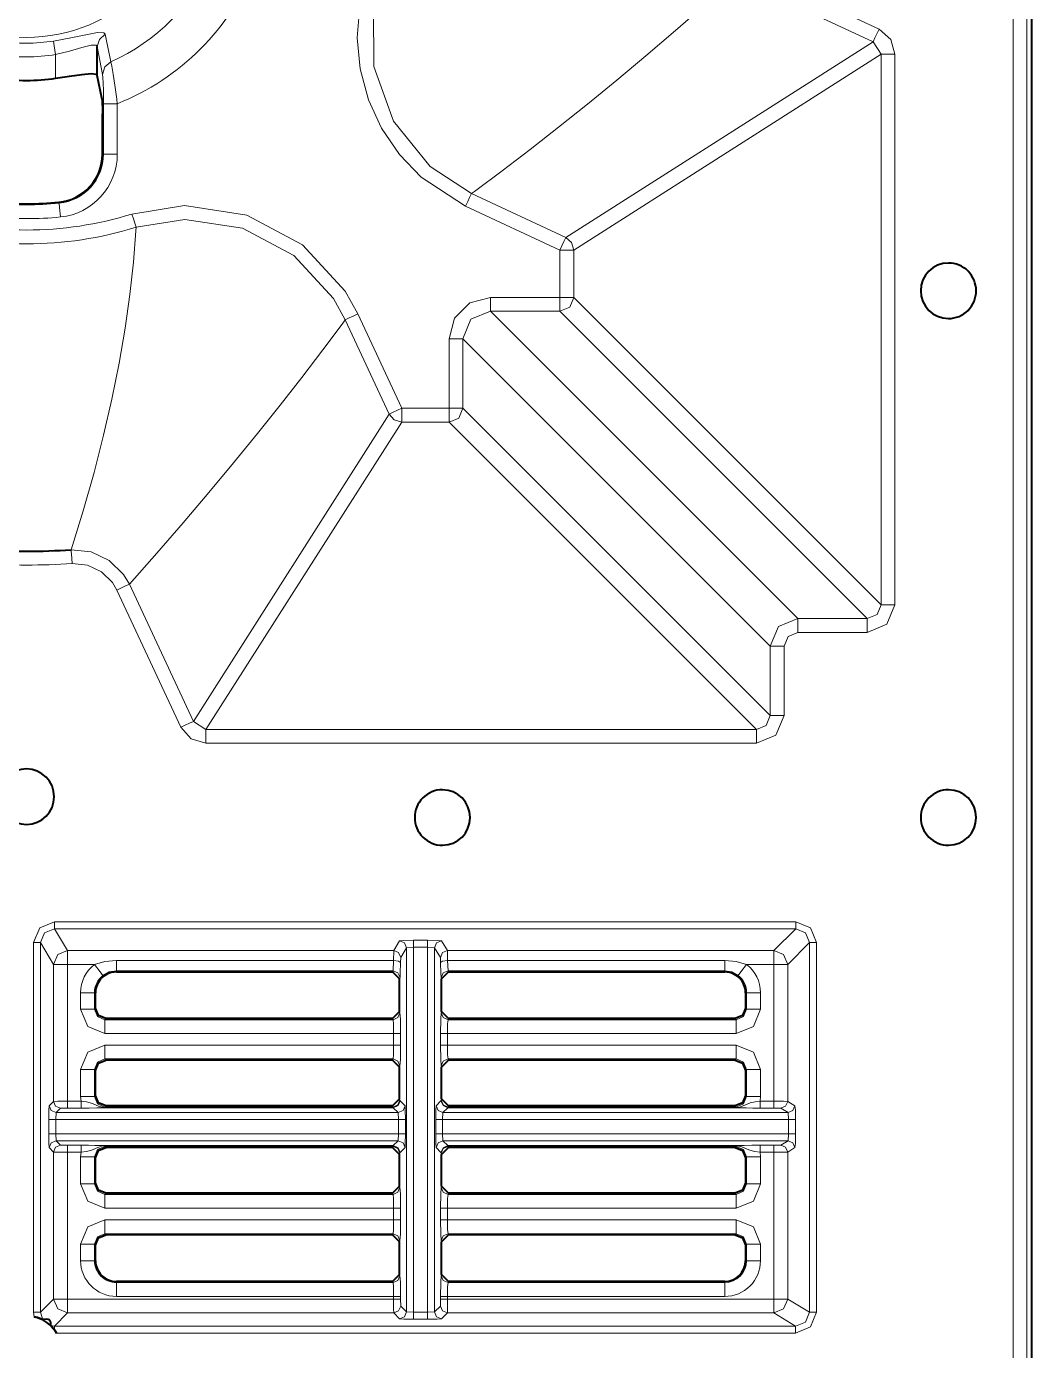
# Model space of a CAD drawing. Header units: millimetres. Extents: x 0 to 2941, y -405 to 1422.
# Drawn here: x 1199.1 to 1271.6, y 519.2 to 614.8 of the extents above; entities that cross this region are included whole.
import ezdxf

# ---------------------------------------------------------------- set-up
doc = ezdxf.new("R2010")
doc.units = ezdxf.units.MM
doc.layers.add('FINE', color=9, linetype='Continuous')
doc.layers.add('OUTLINE', color=7, linetype='Continuous')

msp = doc.modelspace()

# ---------------------------------------------------------------- linework, layer by layer
at = {"layer": 'FINE', "lineweight": 9}
for p, q in [((1270.226, 685.664), (1270.226, 135.691)), ((1204.56, 611.299), (1204.168, 613.305)), ((1201.17, 612.734), (1201.17, 611.015)), ((1260.713, 612.749), (1260.713, 573.042)), ((1261.711, 573.042), (1261.711, 612.749)), ((1204.618, 605.539), (1204.618, 609.185)), ((1205.617, 609.185), (1205.617, 605.539)), ((1204.618, 605.539), (1204.547, 605.539)), ((1231.376, 602.859), (1231.161, 602.702)), ((1231.161, 602.702), (1237.965, 599.529)), ((1201.41, 602.076), (1201.417, 602.006)), ((1206.955, 600.021), (1206.97, 600.27)), ((1237.543, 595.214), (1237.543, 598.624)), ((1238.541, 598.624), (1238.541, 595.214)), ((1232.538, 595.214), (1237.543, 595.214)), ((1260.713, 573.042), (1238.541, 595.214)), ((1237.543, 594.216), (1232.538, 594.216)), ((1237.543, 594.216), (1259.715, 572.044)), ((1222.055, 593.596), (1221.898, 593.381)), ((1225.228, 586.792), (1222.055, 593.596)), ((1222.96, 594.018), (1226.133, 587.214)), ((1230.541, 592.219), (1252.713, 570.047)), ((1230.541, 592.219), (1230.541, 587.214)), ((1225.228, 586.792), (1211.103, 564.62)), ((1252.713, 565.042), (1230.541, 587.214)), ((1212.008, 564.044), (1226.133, 586.216)), ((1229.543, 586.216), (1226.133, 586.216)), ((1229.543, 586.216), (1251.715, 564.044)), ((1211.103, 564.62), (1206.485, 574.524)), ((1254.71, 571.046), (1259.715, 571.046)), ((1252.713, 570.047), (1252.713, 565.042)), ((1212.008, 564.044), (1211.103, 564.62)), ((1251.715, 564.044), (1212.008, 564.044)), ((1254.547, 550.168), (1201.078, 550.168)), ((1202.023, 548.094), (1201.078, 549.668)), ((1201.078, 549.668), (1254.547, 549.668)), ((1199.58, 548.668), (1199.58, 522.003)), ((1225.976, 548.794), (1225.556, 548.094)), ((1226.056, 547.594), (1226.476, 548.295)), ((1226.476, 548.295), (1226.976, 548.337)), ((1226.476, 548.295), (1226.476, 522.027)), ((1228.002, 548.837), (1226.976, 548.837)), ((1226.976, 522.001), (1226.976, 548.337)), ((1226.976, 548.337), (1228.002, 548.337)), ((1228.002, 548.337), (1228.002, 522.001)), ((1228.002, 548.337), (1228.502, 548.295)), ((1228.502, 522.027), (1228.502, 548.295)), ((1229.422, 548.094), (1229.001, 548.794)), ((1253.971, 547.094), (1255.546, 548.669)), ((1255.546, 548.669), (1255.546, 522.002)), ((1256.045, 522.002), (1256.045, 548.669)), ((1225.556, 548.094), (1202.023, 548.094)), ((1225.544, 547.366), (1225.508, 546.638)), ((1225.556, 548.094), (1225.544, 547.366)), ((1226.044, 547.23), (1226.056, 547.594)), ((1229.434, 547.366), (1229.422, 548.094)), ((1229.47, 546.638), (1229.434, 547.366)), ((1249.429, 547.366), (1229.434, 547.366)), ((1201.023, 547.094), (1201.023, 537.216)), ((1202.023, 547.094), (1203.971, 547.094)), ((1205.548, 546.638), (1225.508, 546.638)), ((1205.548, 546.553), (1205.548, 546.638)), ((1225.508, 546.638), (1225.466, 546.553)), ((1229.512, 546.553), (1229.47, 546.638)), ((1229.47, 546.638), (1249.429, 546.638)), ((1249.429, 546.638), (1249.429, 546.553)), ((1253.971, 537.216), (1253.971, 547.094)), ((1225.965, 546.053), (1226.008, 546.139)), ((1228.97, 546.139), (1229.013, 546.053)), ((1203.967, 545.053), (1204.049, 545.053)), ((1250.929, 545.053), (1251.01, 545.053)), ((1251.01, 545.053), (1251.01, 543.856)), ((1252.009, 543.856), (1252.009, 545.053)), ((1226.006, 543.606), (1225.965, 543.688)), ((1229.013, 543.688), (1228.972, 543.606)), ((1251.01, 543.856), (1250.929, 543.937)), ((1204.716, 543.107), (1204.797, 543.188)), ((1229.471, 543.107), (1229.512, 543.188)), ((1250.262, 543.107), (1229.471, 543.107)), ((1250.18, 543.188), (1250.262, 543.107)), ((1204.716, 542.108), (1225.543, 542.108)), ((1225.543, 542.108), (1225.543, 541.268)), ((1226.043, 541.268), (1226.043, 542.108)), ((1228.934, 542.108), (1228.934, 541.268)), ((1229.434, 542.108), (1250.262, 542.108)), ((1229.434, 541.268), (1229.434, 542.108)), ((1225.543, 541.268), (1204.716, 541.268)), ((1250.262, 541.268), (1229.434, 541.268)), ((1204.716, 540.27), (1225.506, 540.27)), ((1204.797, 540.188), (1204.716, 540.27)), ((1225.506, 540.27), (1225.466, 540.188)), ((1225.965, 539.688), (1226.006, 539.77)), ((1228.972, 539.77), (1229.013, 539.688)), ((1229.471, 540.27), (1250.262, 540.27)), ((1229.512, 540.188), (1229.471, 540.27)), ((1250.262, 540.27), (1250.18, 540.188)), ((1202.969, 539.521), (1202.969, 537.556)), ((1203.967, 539.521), (1204.049, 539.439)), ((1203.967, 537.556), (1203.967, 539.521)), ((1250.929, 539.439), (1251.01, 539.521)), ((1251.01, 539.521), (1251.01, 537.556)), ((1252.009, 537.556), (1252.009, 539.521)), ((1201.023, 537.216), (1200.708, 536.901)), ((1202.969, 537.556), (1202.999, 537.229)), ((1204.049, 537.637), (1203.967, 537.556)), ((1204.716, 536.807), (1204.797, 536.888)), ((1225.506, 536.807), (1204.716, 536.807)), ((1225.466, 536.888), (1225.506, 536.807)), ((1225.506, 536.807), (1225.514, 536.775)), ((1226.006, 537.306), (1225.965, 537.388)), ((1226.014, 537.258), (1226.006, 537.306)), ((1226.371, 536.901), (1226.014, 537.258)), ((1228.972, 537.306), (1228.964, 537.258)), ((1229.013, 537.388), (1228.972, 537.306)), ((1229.463, 536.775), (1229.471, 536.807)), ((1229.471, 536.807), (1229.512, 536.888)), ((1250.262, 536.807), (1229.471, 536.807)), ((1250.18, 536.888), (1250.262, 536.807)), ((1251.01, 537.556), (1250.929, 537.637)), ((1251.978, 537.229), (1252.009, 537.556)), ((1252.972, 537.229), (1251.978, 537.229)), ((1254.497, 536.901), (1253.971, 537.216)), ((1200.682, 535.901), (1200.682, 534.875)), ((1201.182, 535.901), (1201.208, 536.401)), ((1201.182, 535.901), (1225.897, 535.901)), ((1201.182, 534.875), (1201.182, 535.901)), ((1201.208, 536.401), (1201.523, 536.716)), ((1225.872, 536.401), (1201.208, 536.401)), ((1201.523, 536.716), (1202.023, 536.729)), ((1202.023, 536.729), (1202.999, 536.729)), ((1225.514, 536.775), (1204.716, 536.775)), ((1204.716, 536.758), (1225.514, 536.758)), ((1225.514, 536.758), (1225.872, 536.401)), ((1225.872, 536.401), (1225.897, 535.901)), ((1225.897, 535.901), (1225.897, 534.875)), ((1229.081, 535.901), (1229.106, 536.401)), ((1250.262, 536.775), (1229.463, 536.775)), ((1251.978, 536.729), (1252.972, 536.729)), ((1252.972, 536.729), (1253.471, 536.716)), ((1253.998, 536.401), (1254.04, 535.901)), ((1254.54, 534.875), (1254.54, 535.901)), ((1225.897, 534.875), (1201.182, 534.875)), ((1201.208, 534.375), (1201.182, 534.875)), ((1225.897, 534.875), (1225.872, 534.375)), ((1229.106, 534.375), (1229.081, 534.875)), ((1254.04, 534.875), (1253.998, 534.375)), ((1201.208, 534.375), (1225.872, 534.375)), ((1201.523, 534.06), (1201.208, 534.375)), ((1202.023, 534.047), (1201.523, 534.06)), ((1202.999, 534.047), (1202.023, 534.047)), ((1225.514, 534.018), (1204.716, 534.018)), ((1204.716, 534.002), (1225.514, 534.002)), ((1204.716, 533.969), (1225.506, 533.969)), ((1204.797, 533.888), (1204.716, 533.969)), ((1225.506, 533.969), (1225.466, 533.888)), ((1225.514, 534.002), (1225.506, 533.969)), ((1225.872, 534.375), (1225.514, 534.018)), ((1229.463, 534.018), (1229.106, 534.375)), ((1250.262, 534.018), (1229.463, 534.018)), ((1229.463, 534.002), (1250.262, 534.002)), ((1229.471, 533.969), (1229.463, 534.002)), ((1229.512, 533.888), (1229.471, 533.969)), ((1252.972, 534.047), (1251.978, 534.047)), ((1253.471, 534.06), (1252.972, 534.047)), ((1200.708, 533.875), (1201.023, 533.56)), ((1202.023, 522.947), (1202.023, 533.548)), ((1202.023, 533.548), (1202.999, 533.548)), ((1202.999, 533.548), (1202.969, 533.221)), ((1202.969, 533.221), (1202.969, 531.256)), ((1225.965, 533.388), (1226.006, 533.47)), ((1226.006, 533.47), (1226.014, 533.518)), ((1228.972, 533.47), (1229.013, 533.388)), ((1251.978, 533.548), (1252.972, 533.548)), ((1252.009, 533.221), (1251.978, 533.548)), ((1252.009, 531.256), (1252.009, 533.221)), ((1252.972, 533.548), (1252.972, 522.947)), ((1253.971, 533.56), (1254.497, 533.875)), ((1226.006, 531.006), (1225.965, 531.088)), ((1229.013, 531.088), (1228.972, 531.006)), ((1204.716, 530.507), (1204.797, 530.588)), ((1225.506, 530.507), (1204.716, 530.507)), ((1225.466, 530.588), (1225.506, 530.507)), ((1229.471, 530.507), (1229.512, 530.588)), ((1250.262, 530.507), (1229.471, 530.507)), ((1250.18, 530.588), (1250.262, 530.507)), ((1204.716, 529.508), (1225.543, 529.508)), ((1225.543, 529.508), (1225.543, 528.668)), ((1226.043, 528.668), (1226.043, 529.508)), ((1228.934, 529.508), (1228.934, 528.668)), ((1229.434, 529.508), (1250.262, 529.508)), ((1225.543, 528.668), (1204.716, 528.668)), ((1204.716, 527.669), (1225.506, 527.669)), ((1204.797, 527.588), (1204.716, 527.669)), ((1225.506, 527.669), (1225.466, 527.588)), ((1229.512, 527.588), (1229.471, 527.669)), ((1202.969, 526.921), (1202.969, 525.722)), ((1203.967, 526.921), (1204.049, 526.839)), ((1203.967, 525.722), (1203.967, 526.921)), ((1225.965, 527.088), (1226.006, 527.17)), ((1228.972, 527.17), (1229.013, 527.088)), ((1250.929, 526.839), (1251.01, 526.921)), ((1251.01, 526.921), (1251.01, 525.722)), ((1252.009, 525.722), (1252.009, 526.921)), ((1204.049, 525.722), (1203.967, 525.722)), ((1251.01, 525.722), (1250.929, 525.722)), ((1226.006, 524.64), (1225.965, 524.722)), ((1229.013, 524.722), (1228.972, 524.64)), ((1205.548, 524.141), (1205.548, 524.222)), ((1229.471, 524.141), (1229.512, 524.222)), ((1249.429, 524.141), (1229.471, 524.141)), ((1249.429, 524.222), (1249.429, 524.141)), ((1225.543, 522.947), (1202.023, 522.947)), ((1205.548, 523.142), (1225.543, 523.142)), ((1225.543, 523.142), (1225.543, 522.947)), ((1226.043, 522.947), (1226.043, 523.142)), ((1226.056, 522.447), (1226.043, 522.947)), ((1228.934, 522.947), (1228.922, 522.447)), ((1228.934, 523.142), (1228.934, 522.947)), ((1229.434, 523.142), (1249.429, 523.142)), ((1229.434, 522.947), (1229.434, 523.142)), ((1252.972, 522.947), (1229.434, 522.947)), ((1199.58, 522.003), (1199.615, 521.68)), ((1200.237, 521.464), (1200.079, 522.003)), ((1201.079, 521.003), (1202.023, 521.947)), ((1202.023, 521.947), (1225.556, 521.947)), ((1225.556, 521.947), (1225.976, 521.527)), ((1226.476, 522.027), (1226.056, 522.447)), ((1226.976, 522.001), (1226.476, 522.027)), ((1228.002, 522.001), (1226.976, 522.001)), ((1226.976, 521.502), (1228.002, 521.502)), ((1228.502, 522.027), (1228.002, 522.001)), ((1228.922, 522.447), (1228.502, 522.027)), ((1229.001, 521.527), (1229.422, 521.947)), ((1229.422, 521.947), (1252.972, 521.947)), ((1252.972, 521.947), (1254.546, 521.003)), ((1201.079, 521.003), (1200.824, 521.036)), ((1254.546, 521.003), (1201.079, 521.003)), ((1201.224, 520.504), (1254.546, 520.504))]:
    msp.add_line(p, q, dxfattribs=at)
for points in [[(1271.558, 135.691), (1271.226, 135.691), (1271.226, 685.664)], [(1260.559, 614.559), (1250.655, 619.177), (1249.74, 619.81), (1249.085, 620.71), (1248.766, 621.777), (1248.748, 622.4)], [(1237.543, 598.624), (1230.739, 601.797), (1227.527, 603.894), (1225.966, 605.513), (1224.663, 607.425), (1223.727, 609.469), (1223.13, 611.704), (1222.923, 613.941), (1223.1, 616.247), (1223.533, 618.083)], [(1231.376, 602.859), (1233.367, 604.34), (1235.389, 605.882), (1237.442, 607.486), (1239.525, 609.152), (1241.638, 610.881), (1243.743, 612.639), (1245.877, 614.457), (1248.04, 616.334), (1250.233, 618.272)], [(1250.233, 618.272), (1260.137, 613.654), (1260.713, 612.749)], [(1224.487, 617.787), (1224.085, 616.086), (1224.113, 611.878), (1225.532, 607.914), (1228.186, 604.644), (1231.161, 602.702)], [(1201.012, 613.706), (1202.255, 613.933), (1203.355, 614.162), (1204.194, 614.309), (1204.648, 614.284), (1204.732, 614.188)], [(1204.732, 614.188), (1204.322, 613.825), (1204.168, 613.305)], [(1204.732, 614.188), (1204.807, 613.838), (1205.102, 612.444), (1205.154, 612.197)], [(1260.559, 614.559), (1260.268, 613.937), (1260.137, 613.654)], [(1261.711, 612.749), (1261.399, 613.822), (1260.559, 614.559)], [(1201.012, 613.706), (1201.067, 613.368), (1201.17, 612.734)], [(1204.168, 613.305), (1204.103, 613.4), (1203.742, 613.411), (1203.066, 613.239), (1202.177, 612.982), (1201.17, 612.734)], [(1260.137, 613.654), (1237.965, 599.529), (1238.384, 599.16), (1238.541, 598.624), (1260.713, 612.749)], [(1261.711, 612.749), (1261.025, 612.749), (1260.713, 612.749)], [(1204.56, 611.299), (1204.723, 611.834), (1205.154, 612.197)], [(1204.618, 609.185), (1204.617, 609.417), (1204.611, 610.117), (1204.598, 610.679), (1204.581, 611.081), (1204.56, 611.299)], [(1205.154, 612.197), (1205.222, 611.885), (1205.321, 611.314), (1205.443, 610.515), (1205.577, 609.517), (1205.617, 609.185)], [(1204.618, 609.185), (1204.923, 609.185), (1205.617, 609.185)], [(1204.618, 605.539), (1204.923, 605.539), (1205.617, 605.539)], [(1231.161, 602.702), (1231.122, 602.619), (1231.029, 602.419), (1230.895, 602.132), (1230.739, 601.797)], [(1201.417, 602.006), (1201.447, 601.702), (1201.516, 601.011)], [(1206.674, 601.224), (1210.461, 601.832), (1214.956, 601.145), (1218.967, 599.01), (1222.046, 595.668), (1222.96, 594.018)], [(1206.674, 601.224), (1206.783, 600.871), (1206.877, 600.568), (1206.943, 600.358), (1206.97, 600.27)], [(1222.055, 593.596), (1221.208, 595.125), (1218.357, 598.221), (1214.642, 600.199), (1210.478, 600.834), (1206.97, 600.271)], [(1206.955, 600.021), (1206.782, 597.76), (1206.525, 595.412), (1206.182, 592.98), (1205.752, 590.468), (1205.231, 587.878), (1204.63, 585.262), (1203.94, 582.576), (1203.16, 579.823), (1202.291, 577.005)], [(1237.965, 599.529), (1237.833, 599.246), (1237.543, 598.624)], [(1238.541, 598.624), (1238.229, 598.624), (1237.543, 598.624)], [(1229.543, 592.219), (1229.944, 593.717), (1231.04, 594.813), (1232.538, 595.214)], [(1232.538, 595.214), (1232.538, 594.528), (1232.538, 594.216)], [(1237.543, 595.214), (1237.543, 594.528), (1237.543, 594.216)], [(1238.541, 595.214), (1238.229, 595.214), (1237.543, 595.214)], [(1238.541, 595.214), (1238.248, 594.509), (1237.543, 594.216)], [(1232.538, 594.216), (1231.124, 593.633), (1230.541, 592.219)], [(1260.713, 573.042), (1260.422, 572.335), (1259.715, 572.044), (1254.71, 572.044), (1232.538, 594.216)], [(1206.485, 574.524), (1208.457, 576.756), (1210.368, 578.958), (1212.216, 581.13), (1214.002, 583.271), (1215.726, 585.382), (1217.359, 587.426), (1218.932, 589.44), (1220.445, 591.425), (1221.898, 593.381)], [(1222.96, 594.018), (1222.625, 593.862), (1222.338, 593.728), (1222.138, 593.635), (1222.055, 593.596)], [(1226.133, 587.214), (1229.543, 587.214), (1229.543, 592.219)], [(1229.543, 592.219), (1230.229, 592.219), (1230.541, 592.219)], [(1226.133, 587.214), (1225.51, 586.924), (1225.228, 586.792)], [(1226.133, 586.216), (1225.597, 586.373), (1225.228, 586.792)], [(1226.133, 587.214), (1226.133, 586.528), (1226.133, 586.216)], [(1229.543, 587.214), (1229.543, 586.528), (1229.543, 586.216)], [(1229.543, 587.214), (1230.229, 587.214), (1230.541, 587.214)], [(1230.541, 587.214), (1230.248, 586.509), (1229.543, 586.216)], [(1202.357, 576.009), (1202.332, 576.377), (1202.311, 576.693), (1202.297, 576.913), (1202.291, 577.005)], [(1206.485, 574.524), (1206.074, 575.224), (1205.042, 576.239), (1203.731, 576.856), (1202.291, 577.005)], [(1205.58, 574.102), (1205.915, 574.258), (1206.202, 574.392), (1206.402, 574.485), (1206.485, 574.524)], [(1259.715, 571.046), (1261.127, 571.63), (1261.711, 573.042)], [(1261.711, 573.042), (1261.025, 573.042), (1260.713, 573.042)], [(1254.71, 572.044), (1253.299, 571.458), (1252.713, 570.047)], [(1254.71, 571.046), (1254.71, 571.732), (1254.71, 572.044)], [(1259.715, 571.046), (1259.715, 571.732), (1259.715, 572.044)], [(1253.711, 565.042), (1253.711, 570.047), (1254.004, 570.753), (1254.71, 571.046)], [(1253.711, 570.047), (1253.025, 570.047), (1252.713, 570.047)], [(1210.198, 564.198), (1210.82, 564.489), (1211.103, 564.62)], [(1212.008, 563.046), (1251.715, 563.046), (1253.127, 563.63), (1253.711, 565.042)], [(1252.713, 565.042), (1252.422, 564.335), (1251.715, 564.044)], [(1253.711, 565.042), (1253.025, 565.042), (1252.713, 565.042)], [(1210.198, 564.198), (1210.935, 563.358), (1212.008, 563.046)], [(1212.008, 563.046), (1212.008, 563.732), (1212.008, 564.044)], [(1251.715, 563.046), (1251.715, 563.732), (1251.715, 564.044)], [(1201.078, 550.168), (1200.018, 549.728), (1199.58, 548.668)], [(1201.078, 550.168), (1201.078, 549.822), (1201.078, 549.668)], [(1254.547, 550.168), (1254.547, 549.822), (1254.547, 549.668)], [(1256.045, 548.669), (1255.606, 549.729), (1254.547, 550.168)], [(1200.079, 548.668), (1200.372, 549.376), (1201.078, 549.668)], [(1254.547, 549.668), (1252.972, 548.094), (1229.422, 548.094)], [(1254.547, 549.668), (1255.254, 549.376), (1255.546, 548.669)], [(1199.58, 548.668), (1199.928, 548.668), (1200.079, 548.668)], [(1200.079, 522.003), (1200.079, 548.668), (1201.023, 547.094)], [(1226.976, 548.837), (1226.278, 548.824), (1225.976, 548.794)], [(1226.476, 548.295), (1226.329, 548.648), (1225.976, 548.794)], [(1226.976, 548.337), (1226.976, 548.683), (1226.976, 548.837)], [(1228.002, 548.337), (1228.002, 548.683), (1228.002, 548.837)], [(1229.001, 548.794), (1228.7, 548.824), (1228.002, 548.837)], [(1228.502, 548.295), (1228.648, 548.648), (1229.001, 548.794)], [(1228.502, 548.295), (1228.922, 547.594), (1228.934, 547.23)], [(1255.546, 548.669), (1255.7, 548.669), (1256.045, 548.669)], [(1202.023, 548.094), (1201.316, 547.8), (1201.023, 547.094)], [(1202.023, 548.094), (1202.023, 547.786), (1202.023, 547.094)], [(1225.544, 547.366), (1205.548, 547.366), (1204.713, 547.295), (1203.971, 547.094)], [(1205.548, 547.366), (1205.548, 546.856), (1205.548, 546.638)], [(1226.044, 547.23), (1225.893, 547.325), (1225.544, 547.366)], [(1226.056, 547.594), (1225.909, 547.947), (1225.556, 548.094)], [(1228.922, 547.594), (1229.068, 547.947), (1229.422, 548.094)], [(1228.934, 547.23), (1229.085, 547.325), (1229.434, 547.366)], [(1249.429, 547.366), (1249.429, 546.856), (1249.429, 546.638)], [(1251.007, 547.094), (1250.25, 547.298), (1249.429, 547.366)], [(1253.971, 547.094), (1253.678, 547.8), (1252.972, 548.094)], [(1252.972, 548.094), (1252.972, 547.786), (1252.972, 547.094)], [(1201.023, 547.094), (1201.325, 547.094), (1202.023, 547.094)], [(1202.999, 537.229), (1202.023, 537.229), (1202.023, 547.094)], [(1203.971, 547.094), (1204.392, 546.55), (1204.581, 546.304)], [(1204.581, 546.304), (1205.036, 546.551), (1205.548, 546.638)], [(1226.008, 546.139), (1225.862, 546.492), (1225.508, 546.638)], [(1226.008, 546.139), (1226.031, 546.465), (1226.044, 547.23)], [(1228.934, 547.23), (1228.947, 546.465), (1228.97, 546.139)], [(1228.97, 546.139), (1229.116, 546.492), (1229.47, 546.638)], [(1249.429, 546.638), (1249.932, 546.555), (1250.396, 546.304)], [(1251.007, 547.094), (1250.586, 546.55), (1250.396, 546.304)], [(1251.007, 547.094), (1252.972, 547.094), (1252.972, 537.229)], [(1252.972, 547.094), (1253.664, 547.094), (1253.971, 547.094)], [(1202.969, 545.053), (1203.657, 545.053), (1203.967, 545.053)], [(1202.969, 545.053), (1202.969, 543.856), (1203.48, 542.62), (1204.716, 542.108)], [(1204.049, 543.937), (1203.967, 543.856), (1203.967, 545.053)], [(1251.01, 545.053), (1251.321, 545.053), (1252.009, 545.053)], [(1203.967, 543.856), (1203.657, 543.856), (1202.969, 543.856)], [(1204.716, 543.107), (1204.185, 543.325), (1203.967, 543.856)], [(1226.006, 543.606), (1225.859, 543.253), (1225.506, 543.107)], [(1226.043, 542.108), (1226.033, 543.141), (1226.006, 543.606)], [(1228.972, 543.606), (1228.945, 543.141), (1228.934, 542.108)], [(1229.471, 543.107), (1229.118, 543.253), (1228.972, 543.606)], [(1251.01, 543.856), (1250.793, 543.325), (1250.262, 543.107)], [(1250.262, 542.108), (1251.498, 542.62), (1252.009, 543.856)], [(1251.01, 543.856), (1251.321, 543.856), (1252.009, 543.856)], [(1225.466, 543.188), (1225.506, 543.107), (1204.716, 543.107)], [(1204.716, 543.107), (1204.716, 542.796), (1204.716, 542.108)], [(1225.506, 543.107), (1225.533, 542.796), (1225.543, 542.108)], [(1229.434, 542.108), (1229.445, 542.796), (1229.471, 543.107)], [(1250.262, 543.107), (1250.262, 542.796), (1250.262, 542.108)], [(1226.043, 542.108), (1225.892, 542.108), (1225.543, 542.108)], [(1229.434, 542.108), (1229.085, 542.108), (1228.934, 542.108)], [(1204.716, 541.268), (1203.48, 540.756), (1202.969, 539.521)], [(1204.716, 540.27), (1204.716, 540.58), (1204.716, 541.268)], [(1225.543, 541.268), (1225.533, 540.58), (1225.506, 540.27)], [(1226.043, 541.268), (1225.892, 541.268), (1225.543, 541.268)], [(1226.006, 539.77), (1226.033, 540.236), (1226.043, 541.268)], [(1229.434, 541.268), (1229.085, 541.268), (1228.934, 541.268)], [(1228.934, 541.268), (1228.945, 540.236), (1228.972, 539.77)], [(1229.471, 540.27), (1229.445, 540.58), (1229.434, 541.268)], [(1250.262, 540.27), (1250.262, 540.58), (1250.262, 541.268)], [(1252.009, 539.521), (1251.498, 540.756), (1250.262, 541.268)], [(1203.967, 539.521), (1204.185, 540.051), (1204.716, 540.27)], [(1226.006, 539.77), (1225.859, 540.123), (1225.506, 540.27)], [(1229.471, 540.27), (1229.118, 540.123), (1228.972, 539.77)], [(1250.262, 540.27), (1250.793, 540.051), (1251.01, 539.521)], [(1202.969, 539.521), (1203.657, 539.521), (1203.967, 539.521)], [(1251.01, 539.521), (1251.321, 539.521), (1252.009, 539.521)], [(1200.708, 536.901), (1200.69, 536.599), (1200.682, 535.901)], [(1201.208, 536.401), (1200.854, 536.547), (1200.708, 536.901)], [(1202.023, 537.229), (1201.325, 537.225), (1201.023, 537.216)], [(1201.523, 536.716), (1201.17, 536.863), (1201.023, 537.216)], [(1202.023, 536.729), (1202.023, 536.88), (1202.023, 537.229)], [(1202.969, 537.556), (1203.657, 537.556), (1203.967, 537.556)], [(1202.999, 536.729), (1202.999, 536.88), (1202.999, 537.229)], [(1204.716, 536.775), (1204.646, 536.777), (1204.559, 536.786), (1204.32, 536.846), (1203.82, 537.067), (1203.406, 537.179), (1202.999, 537.229)], [(1204.716, 536.807), (1204.185, 537.025), (1203.967, 537.556)], [(1204.716, 536.775), (1204.716, 536.796), (1204.716, 536.807)], [(1225.506, 536.807), (1225.859, 536.953), (1226.006, 537.306)], [(1225.514, 536.775), (1225.867, 536.917), (1226.014, 537.258)], [(1225.514, 536.758), (1225.868, 536.905), (1226.014, 537.258)], [(1225.872, 536.401), (1226.225, 536.547), (1226.371, 536.901)], [(1226.397, 534.875), (1226.397, 535.901), (1226.389, 536.599), (1226.371, 536.901)], [(1228.964, 537.258), (1228.606, 536.901), (1228.588, 536.599), (1228.581, 535.901)], [(1228.606, 536.901), (1228.753, 536.547), (1229.106, 536.401)], [(1228.964, 537.258), (1229.111, 536.917), (1229.463, 536.775)], [(1228.964, 537.258), (1229.11, 536.905), (1229.463, 536.758)], [(1228.972, 537.306), (1229.118, 536.953), (1229.471, 536.807)], [(1251.01, 537.556), (1250.793, 537.025), (1250.262, 536.807)], [(1251.978, 537.229), (1251.615, 537.186), (1251.272, 537.108), (1250.754, 536.883), (1250.617, 536.832), (1250.51, 536.803), (1250.364, 536.779), (1250.294, 536.775), (1250.262, 536.775), (1250.262, 536.796), (1250.262, 536.807)], [(1251.01, 537.556), (1251.321, 537.556), (1252.009, 537.556)], [(1251.978, 537.229), (1251.978, 536.88), (1251.978, 536.729)], [(1252.972, 537.229), (1252.972, 536.88), (1252.972, 536.729)], [(1253.971, 537.216), (1253.664, 537.225), (1252.972, 537.229)], [(1253.971, 537.216), (1253.825, 536.863), (1253.471, 536.716)], [(1254.497, 536.901), (1254.351, 536.547), (1253.998, 536.401)], [(1254.54, 535.901), (1254.527, 536.599), (1254.497, 536.901)], [(1201.182, 535.901), (1200.833, 535.901), (1200.682, 535.901)], [(1202.999, 536.729), (1203.591, 536.732), (1204.139, 536.741), (1204.547, 536.754), (1204.655, 536.758), (1204.689, 536.758), (1204.716, 536.758)], [(1204.716, 536.758), (1204.716, 536.763), (1204.716, 536.775)], [(1225.514, 536.775), (1225.514, 536.763), (1225.514, 536.758)], [(1225.897, 535.901), (1226.246, 535.901), (1226.397, 535.901)], [(1228.581, 535.901), (1228.732, 535.901), (1229.081, 535.901)], [(1228.581, 535.901), (1228.581, 534.875), (1228.588, 534.178), (1228.606, 533.875)], [(1254.04, 535.901), (1254.04, 534.875), (1229.081, 534.875)], [(1229.081, 534.875), (1229.081, 535.901), (1254.04, 535.901)], [(1229.106, 536.401), (1229.463, 536.758), (1250.262, 536.758), (1250.274, 536.758), (1250.301, 536.758), (1250.361, 536.757), (1250.41, 536.755), (1250.484, 536.752), (1250.978, 536.738), (1251.448, 536.731), (1251.978, 536.729)], [(1253.471, 536.716), (1253.998, 536.401), (1229.106, 536.401)], [(1229.463, 536.758), (1229.463, 536.763), (1229.463, 536.775)], [(1250.262, 536.775), (1250.262, 536.763), (1250.262, 536.758)], [(1254.54, 535.901), (1254.386, 535.901), (1254.04, 535.901)], [(1201.182, 534.875), (1200.833, 534.875), (1200.682, 534.875)], [(1200.682, 534.875), (1200.69, 534.178), (1200.708, 533.875)], [(1225.897, 534.875), (1226.246, 534.875), (1226.397, 534.875)], [(1226.014, 533.518), (1226.371, 533.875), (1226.389, 534.178), (1226.397, 534.875)], [(1228.581, 534.875), (1228.732, 534.875), (1229.081, 534.875)], [(1254.54, 534.875), (1254.386, 534.875), (1254.04, 534.875)], [(1254.497, 533.875), (1254.527, 534.178), (1254.54, 534.875)], [(1201.208, 534.375), (1200.854, 534.229), (1200.708, 533.875)], [(1201.523, 534.06), (1201.17, 533.914), (1201.023, 533.56)], [(1202.023, 534.047), (1202.023, 533.896), (1202.023, 533.548)], [(1202.999, 534.047), (1202.999, 533.896), (1202.999, 533.548)], [(1204.716, 534.018), (1204.704, 534.018), (1204.676, 534.018), (1204.617, 534.02), (1204.568, 534.021), (1204.494, 534.024), (1204, 534.038), (1203.529, 534.045), (1202.999, 534.047)], [(1202.999, 533.548), (1203.363, 533.591), (1203.706, 533.668), (1204.224, 533.893), (1204.361, 533.944), (1204.467, 533.973), (1204.613, 533.997), (1204.683, 534.001), (1204.716, 534.002)], [(1203.967, 533.221), (1204.185, 533.751), (1204.716, 533.969)], [(1204.716, 534.018), (1204.716, 534.013), (1204.716, 534.002)], [(1204.716, 533.969), (1204.716, 533.98), (1204.716, 534.002)], [(1225.506, 533.969), (1225.859, 533.823), (1226.006, 533.47)], [(1225.514, 534.018), (1225.868, 533.872), (1226.014, 533.518)], [(1225.514, 534.018), (1225.514, 534.013), (1225.514, 534.002)], [(1225.514, 534.002), (1225.867, 533.859), (1226.014, 533.518)], [(1225.872, 534.375), (1226.225, 534.229), (1226.371, 533.875)], [(1228.606, 533.875), (1228.753, 534.229), (1229.106, 534.375)], [(1228.964, 533.518), (1229.11, 533.872), (1229.463, 534.018)], [(1228.964, 533.518), (1229.111, 533.859), (1229.463, 534.002)], [(1228.972, 533.47), (1229.118, 533.823), (1229.471, 533.969)], [(1229.106, 534.375), (1253.998, 534.375), (1253.471, 534.06)], [(1229.463, 534.002), (1229.463, 534.013), (1229.463, 534.018)], [(1229.471, 533.969), (1250.262, 533.969), (1250.18, 533.888)], [(1251.978, 534.047), (1251.387, 534.044), (1250.839, 534.035), (1250.431, 534.022), (1250.323, 534.019), (1250.289, 534.018), (1250.262, 534.018)], [(1250.262, 534.002), (1250.262, 534.013), (1250.262, 534.018)], [(1250.262, 533.969), (1250.262, 533.98), (1250.262, 534.002)], [(1250.262, 534.002), (1250.332, 533.999), (1250.419, 533.99), (1250.658, 533.93), (1251.158, 533.709), (1251.572, 533.598), (1251.978, 533.548)], [(1250.262, 533.969), (1250.793, 533.751), (1251.01, 533.221)], [(1251.978, 533.548), (1251.978, 533.896), (1251.978, 534.047)], [(1252.972, 533.548), (1252.972, 533.896), (1252.972, 534.047)], [(1253.971, 533.56), (1253.825, 533.913), (1253.471, 534.06)], [(1254.497, 533.875), (1254.351, 534.229), (1253.998, 534.375)], [(1201.023, 533.56), (1201.023, 522.947), (1200.079, 522.003)], [(1201.023, 533.56), (1201.325, 533.551), (1202.023, 533.548)], [(1202.969, 533.221), (1203.657, 533.221), (1203.967, 533.221)], [(1204.049, 531.337), (1203.967, 531.256), (1203.967, 533.221), (1204.049, 533.139)], [(1228.606, 533.875), (1228.964, 533.518), (1228.972, 533.47)], [(1250.929, 533.139), (1251.01, 533.221), (1251.01, 531.256), (1250.929, 531.337)], [(1251.01, 533.221), (1251.321, 533.221), (1252.009, 533.221)], [(1252.972, 533.548), (1253.664, 533.551), (1253.971, 533.56)], [(1255.546, 522.002), (1253.971, 522.947), (1253.971, 533.56)], [(1202.969, 531.256), (1203.657, 531.256), (1203.967, 531.256)], [(1202.969, 531.256), (1203.48, 530.02), (1204.716, 529.508)], [(1204.716, 530.507), (1204.185, 530.725), (1203.967, 531.256)], [(1251.01, 531.256), (1250.793, 530.725), (1250.262, 530.507)], [(1250.262, 529.508), (1251.498, 530.02), (1252.009, 531.256)], [(1251.01, 531.256), (1251.321, 531.256), (1252.009, 531.256)], [(1204.716, 529.508), (1204.716, 530.196), (1204.716, 530.507)], [(1226.006, 531.006), (1225.859, 530.653), (1225.506, 530.507)], [(1225.506, 530.507), (1225.533, 530.196), (1225.543, 529.508)], [(1226.043, 529.508), (1226.033, 530.541), (1226.006, 531.006)], [(1228.972, 531.006), (1228.945, 530.541), (1228.934, 529.508)], [(1229.471, 530.507), (1229.118, 530.653), (1228.972, 531.006)], [(1229.434, 529.508), (1229.445, 530.196), (1229.471, 530.507)], [(1250.262, 529.508), (1250.262, 530.196), (1250.262, 530.507)], [(1226.043, 529.508), (1225.892, 529.508), (1225.543, 529.508)], [(1229.434, 529.508), (1229.085, 529.508), (1228.934, 529.508)], [(1250.262, 528.668), (1229.434, 528.668), (1229.434, 529.508)], [(1204.716, 528.668), (1203.48, 528.156), (1202.969, 526.921)], [(1204.716, 527.669), (1204.716, 527.98), (1204.716, 528.668)], [(1225.543, 528.668), (1225.533, 527.98), (1225.506, 527.669)], [(1226.043, 528.668), (1225.892, 528.668), (1225.543, 528.668)], [(1226.006, 527.17), (1226.033, 527.635), (1226.043, 528.668)], [(1229.434, 528.668), (1229.085, 528.668), (1228.934, 528.668)], [(1228.934, 528.668), (1228.945, 527.635), (1228.972, 527.17)], [(1229.471, 527.669), (1229.445, 527.98), (1229.434, 528.668)], [(1250.262, 527.669), (1250.262, 527.98), (1250.262, 528.668)], [(1252.009, 526.921), (1251.498, 528.156), (1250.262, 528.668)], [(1203.967, 526.921), (1204.185, 527.451), (1204.716, 527.669)], [(1226.006, 527.17), (1225.859, 527.523), (1225.506, 527.669)], [(1229.471, 527.669), (1229.118, 527.523), (1228.972, 527.17)], [(1229.471, 527.669), (1250.262, 527.669), (1250.18, 527.588)], [(1250.262, 527.669), (1250.793, 527.451), (1251.01, 526.921)], [(1203.967, 526.921), (1203.657, 526.921), (1202.969, 526.921)], [(1252.009, 526.921), (1251.321, 526.921), (1251.01, 526.921)], [(1203.967, 525.722), (1203.657, 525.722), (1202.969, 525.722)], [(1252.009, 525.722), (1251.321, 525.722), (1251.01, 525.722)], [(1225.506, 524.141), (1225.859, 524.288), (1226.006, 524.64)], [(1226.043, 523.142), (1226.033, 524.175), (1226.006, 524.64)], [(1228.972, 524.64), (1228.945, 524.175), (1228.934, 523.142)], [(1228.972, 524.64), (1229.118, 524.288), (1229.471, 524.141)], [(1225.466, 524.222), (1225.506, 524.141), (1205.548, 524.141)], [(1205.548, 523.142), (1205.548, 523.831), (1205.548, 524.141)], [(1225.506, 524.141), (1225.533, 523.831), (1225.543, 523.142)], [(1229.434, 523.142), (1229.445, 523.831), (1229.471, 524.141)], [(1249.429, 523.142), (1249.429, 523.831), (1249.429, 524.141)], [(1201.023, 522.947), (1201.325, 522.947), (1202.023, 522.947)], [(1201.023, 522.947), (1201.316, 522.24), (1202.023, 521.947)], [(1202.023, 522.947), (1202.023, 522.249), (1202.023, 521.947)], [(1225.543, 523.142), (1225.892, 523.142), (1226.043, 523.142)], [(1226.043, 522.947), (1225.892, 522.947), (1225.543, 522.947)], [(1225.543, 522.947), (1225.547, 522.249), (1225.556, 521.947)], [(1228.934, 523.142), (1229.085, 523.142), (1229.434, 523.142)], [(1228.934, 522.947), (1229.085, 522.947), (1229.434, 522.947)], [(1229.422, 521.947), (1229.431, 522.249), (1229.434, 522.947)], [(1252.972, 521.947), (1253.678, 522.24), (1253.971, 522.947)], [(1252.972, 522.947), (1253.664, 522.947), (1253.971, 522.947)], [(1252.972, 522.947), (1252.972, 522.249), (1252.972, 521.947)], [(1199.58, 522.003), (1199.928, 522.003), (1200.079, 522.003)], [(1226.056, 522.447), (1225.91, 522.094), (1225.556, 521.947)], [(1226.476, 522.027), (1226.33, 521.674), (1225.976, 521.527)], [(1225.976, 521.527), (1226.278, 521.509), (1226.976, 521.502)], [(1226.976, 522.001), (1226.976, 521.653), (1226.976, 521.502)], [(1228.002, 522.001), (1228.002, 521.653), (1228.002, 521.502)], [(1228.002, 521.502), (1228.7, 521.509), (1229.001, 521.527)], [(1228.502, 522.027), (1228.648, 521.674), (1229.001, 521.527)], [(1228.922, 522.447), (1229.068, 522.094), (1229.422, 521.947)], [(1255.546, 522.002), (1255.253, 521.296), (1254.546, 521.003)], [(1254.546, 520.504), (1255.606, 520.943), (1256.045, 522.002)], [(1255.546, 522.002), (1255.7, 522.002), (1256.045, 522.002)], [(1201.079, 521.003), (1201.079, 520.925), (1201.079, 520.726)], [(1254.546, 521.003), (1254.546, 520.852), (1254.546, 520.504)]]:
    msp.add_lwpolyline(points, dxfattribs=at)
msp.add_lwpolyline([(1187.339, 625.69, 0.414211), (1199.067, 613.963, 0.414218), (1210.794, 625.69, 0.414214), (1199.067, 637.418), (1197.484, 637.31), (1195.964, 636.996), (1194.52, 636.49), (1193.167, 635.807), (1191.919, 634.961), (1190.79, 633.967), (1189.796, 632.838), (1188.95, 631.59), (1188.267, 630.237), (1187.761, 628.793), (1187.447, 627.273)], format="xyb", close=True, dxfattribs=at)
for points in [[(1205.154, 612.197, 0.182769), (1212.56, 619.602)], [(1205.617, 609.185, 0.206647), (1215.572, 619.14)], [(1197.121, 613.706, 0.080638), (1201.012, 613.706)], [(1196.964, 612.734, 0.080596), (1201.17, 612.734)], [(1201.417, 602.005, 0.385545), (1204.618, 605.539)], [(1201.516, 601.011, 0.385527), (1205.617, 605.539)], [(1175.173, 594.018), (1177.27, 597.23), (1178.889, 598.791), (1180.801, 600.094), (1182.845, 601.03), (1185.08, 601.627), (1187.317, 601.834), (1189.623, 601.657), (1191.46, 601.224, 0.151867), (1206.674, 601.224)], [(1196.716, 602.006, 0.049515), (1201.417, 602.006)], [(1196.617, 601.011, 0.049474), (1201.516, 601.011)], [(1191.163, 600.27, 0.151872), (1206.97, 600.27)], [(1195.776, 576.009, 0.03306), (1202.357, 576.009), (1203.464, 575.895), (1204.471, 575.421), (1205.264, 574.64), (1205.58, 574.102), (1210.198, 564.198)], [(1203.971, 547.094, 0.232194), (1202.969, 545.053)], [(1252.009, 545.053, 0.232227), (1251.007, 547.094)], [(1204.581, 546.304, 0.232194), (1203.967, 545.053)], [(1251.011, 545.053, 0.23222), (1250.396, 546.304)], [(1202.969, 525.722, 0.414204), (1205.548, 523.142)], [(1203.967, 525.722, 0.414214), (1205.548, 524.141)], [(1249.429, 524.141, 0.414198), (1251.011, 525.722)], [(1249.429, 523.142, 0.414214), (1252.009, 525.722)]]:
    msp.add_lwpolyline(points, format="xyb", dxfattribs=at)
at = {"layer": 'OUTLINE', "lineweight": 40}
for p, q in [((1271.558, 1265.691), (1271.558, 135.691)), ((1204.168, 611.227), (1204.168, 613.305)), ((1204.518, 609.478), (1204.168, 611.227)), ((1204.547, 605.539), (1204.547, 608.451)), ((1205.548, 546.553), (1225.466, 546.553)), ((1225.466, 546.553), (1225.965, 546.053)), ((1229.013, 546.053), (1229.512, 546.553)), ((1229.512, 546.553), (1249.429, 546.553)), ((1225.965, 543.688), (1225.965, 546.053)), ((1229.013, 543.688), (1229.013, 546.053)), ((1204.049, 543.937), (1204.049, 545.053)), ((1250.929, 545.053), (1250.929, 543.937)), ((1225.965, 543.688), (1225.466, 543.188)), ((1229.512, 543.188), (1229.013, 543.688)), ((1250.18, 543.188), (1229.512, 543.188)), ((1225.466, 540.188), (1204.797, 540.188)), ((1225.466, 540.188), (1225.965, 539.688)), ((1225.965, 537.388), (1225.965, 539.688)), ((1229.013, 539.688), (1229.512, 540.188)), ((1229.013, 537.388), (1229.013, 539.688)), ((1250.18, 540.188), (1229.512, 540.188)), ((1225.466, 536.888), (1204.797, 536.888)), ((1225.965, 537.388), (1225.466, 536.888)), ((1229.512, 536.888), (1229.013, 537.388)), ((1250.18, 536.888), (1229.512, 536.888)), ((1204.049, 531.337), (1204.049, 533.139)), ((1225.466, 533.888), (1204.797, 533.888)), ((1225.466, 533.888), (1225.965, 533.388)), ((1225.965, 531.088), (1225.965, 533.388)), ((1229.013, 533.388), (1229.512, 533.888)), ((1229.013, 531.088), (1229.013, 533.388)), ((1250.18, 533.888), (1229.512, 533.888)), ((1250.929, 533.139), (1250.929, 531.337)), ((1225.965, 531.088), (1225.466, 530.588)), ((1229.512, 530.588), (1229.013, 531.088)), ((1225.466, 530.588), (1204.797, 530.588)), ((1250.18, 530.588), (1229.512, 530.588)), ((1225.466, 527.588), (1204.797, 527.588)), ((1225.466, 527.588), (1225.965, 527.088)), ((1229.013, 527.088), (1229.512, 527.588)), ((1250.18, 527.588), (1229.512, 527.588)), ((1204.049, 525.722), (1204.049, 526.839)), ((1225.965, 524.722), (1225.965, 527.088)), ((1229.013, 524.722), (1229.013, 527.088)), ((1250.929, 526.839), (1250.929, 525.722)), ((1225.965, 524.722), (1225.466, 524.222)), ((1229.512, 524.222), (1229.013, 524.722)), ((1225.466, 524.222), (1205.548, 524.222)), ((1249.429, 524.222), (1229.512, 524.222)), ((1201.079, 520.726), (1201.224, 520.504))]:
    msp.add_line(p, q, dxfattribs=at)
for points in [[(1196.964, 611.015, 0.071324), (1201.17, 611.015), (1202.17, 611.163), (1203.059, 611.29), (1203.727, 611.351), (1204.096, 611.306), (1204.168, 611.227)], [(1201.41, 602.076, 0.385537), (1204.547, 605.539)], [(1196.723, 602.076, 0.049497), (1201.41, 602.076)], [(1195.842, 577.005, 0.033096), (1202.291, 577.005)], [(1205.548, 546.553, 0.414214), (1204.049, 545.053)], [(1250.929, 545.053, 0.414214), (1249.429, 546.553)], [(1204.049, 525.722, 0.414247), (1205.548, 524.222)], [(1249.429, 524.222, 0.41418), (1250.929, 525.722)], [(1201.224, 520.503, 0.207923), (1199.615, 521.68)]]:
    msp.add_lwpolyline(points, format="xyb", dxfattribs=at)
for points in [[(1204.518, 609.478), (1204.529, 609.369), (1204.537, 609.165), (1204.543, 608.884), (1204.547, 608.545), (1204.547, 608.451)], [(1225.466, 543.188), (1204.797, 543.188), (1204.268, 543.407), (1204.049, 543.937)], [(1250.929, 543.937), (1250.71, 543.407), (1250.18, 543.188)], [(1204.049, 537.637), (1204.049, 539.439), (1204.268, 539.969), (1204.797, 540.188)], [(1250.18, 540.188), (1250.71, 539.969), (1250.929, 539.439)], [(1250.929, 539.439), (1250.929, 537.637), (1250.71, 537.107), (1250.18, 536.888)], [(1204.797, 536.888), (1204.268, 537.107), (1204.049, 537.637)], [(1204.049, 533.139), (1204.268, 533.669), (1204.797, 533.888)], [(1250.18, 533.888), (1250.71, 533.669), (1250.929, 533.139)], [(1204.797, 530.588), (1204.268, 530.807), (1204.049, 531.337)], [(1250.929, 531.337), (1250.71, 530.807), (1250.18, 530.588)], [(1204.049, 526.839), (1204.268, 527.369), (1204.797, 527.588)], [(1250.18, 527.588), (1250.71, 527.369), (1250.929, 526.839)], [(1199.615, 521.68), (1199.856, 521.614), (1200.04, 521.548), (1200.172, 521.492), (1200.221, 521.47), (1200.237, 521.464)], [(1200.824, 521.036), (1200.831, 521.101), (1200.826, 521.248), (1200.797, 521.342), (1200.742, 521.418), (1200.729, 521.431), (1200.722, 521.436), (1200.72, 521.438), (1200.717, 521.44), (1200.715, 521.442), (1200.712, 521.444), (1200.708, 521.446), (1200.701, 521.452), (1200.681, 521.463), (1200.639, 521.482), (1200.54, 521.503), (1200.285, 521.477), (1200.237, 521.464)], [(1200.824, 521.036), (1200.836, 521.021), (1200.882, 520.97), (1200.996, 520.836), (1201.079, 520.726)]]:
    msp.add_lwpolyline(points, dxfattribs=at)
for points in [[(1263.567, 595.69, 0.414201), (1265.567, 593.69, 0.414226), (1267.567, 595.69, 0.414226), (1265.567, 597.69, 0.414201)], [(1197.067, 559.19, 0.414226), (1199.067, 557.19, 0.414201), (1201.067, 559.19, 0.414201), (1199.067, 561.19, 0.414226)], [(1231.067, 557.691, 0.414201), (1229.067, 559.691, 0.414214), (1227.067, 557.691, 0.414239), (1229.067, 555.691, 0.414201)], [(1267.567, 557.691, 0.414201), (1265.567, 559.691, 0.414226), (1263.567, 557.691, 0.414226), (1265.567, 555.691, 0.414201)]]:
    msp.add_lwpolyline(points, format="xyb", close=True, dxfattribs=at)

doc.saveas('drawing.dxf')
